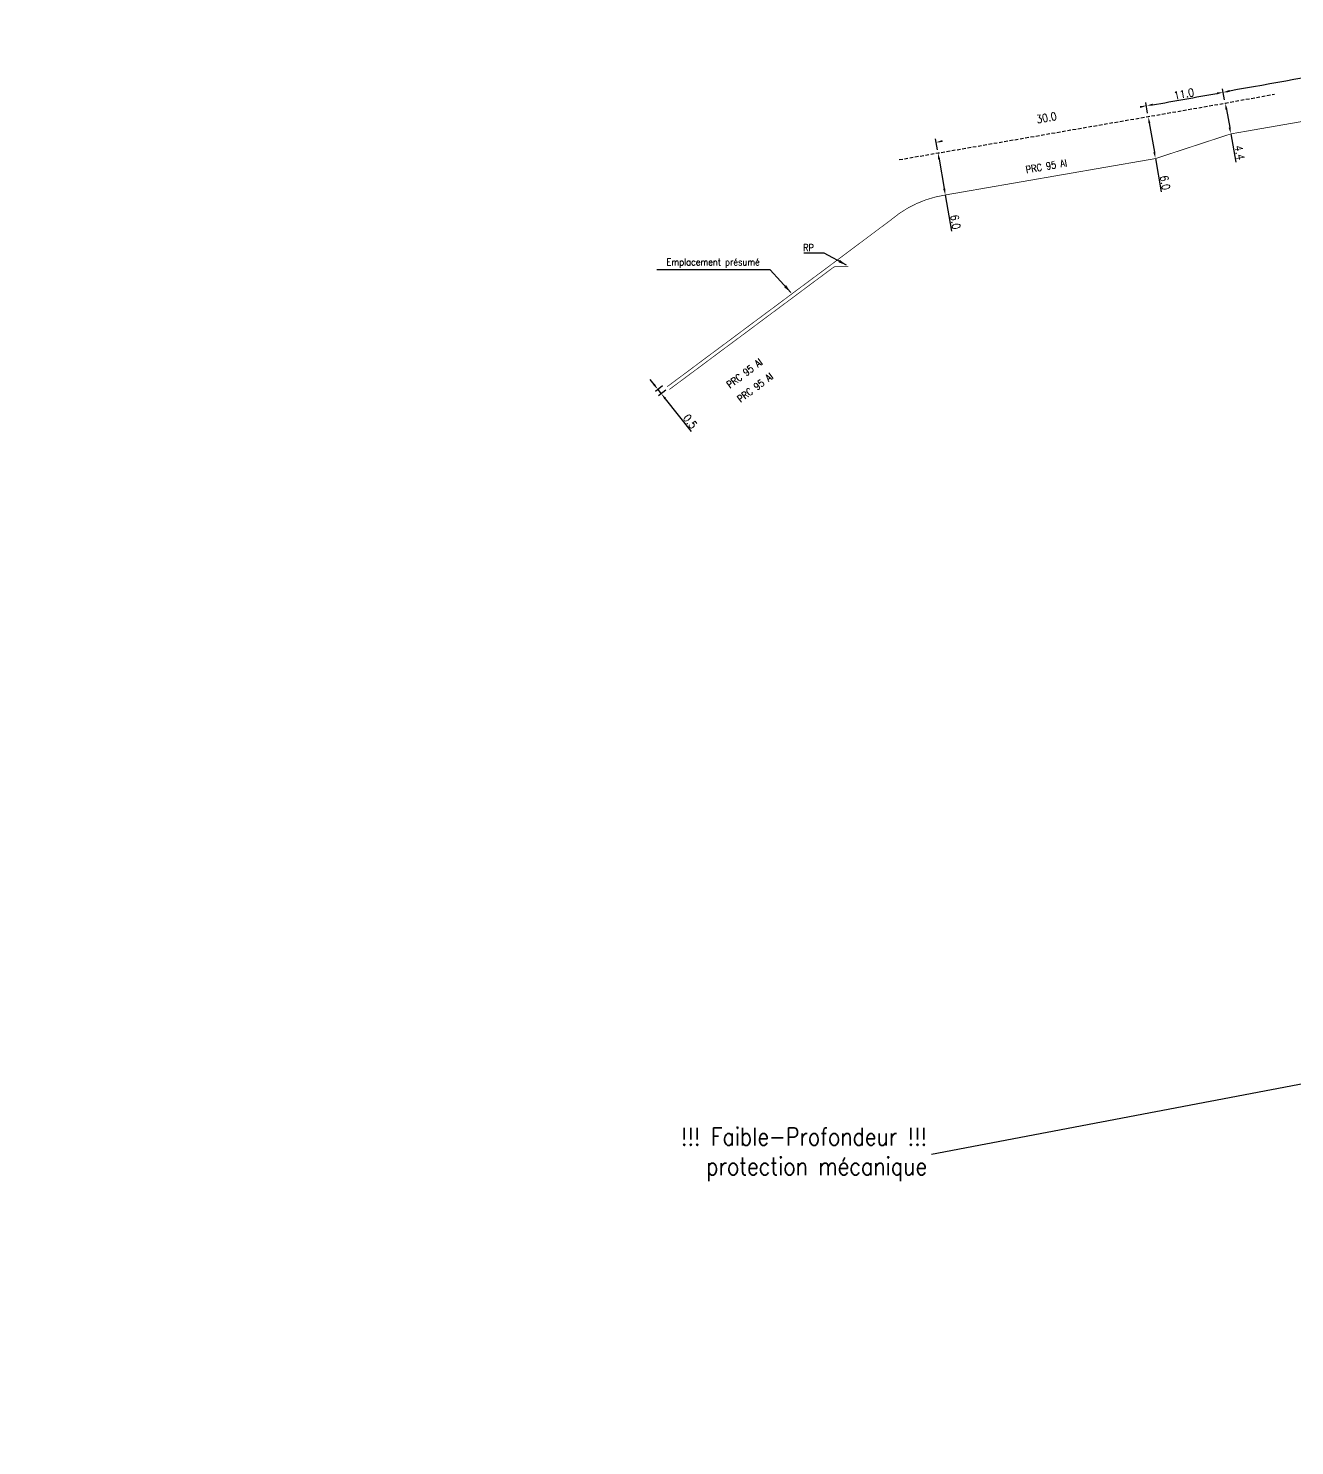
# Model space of a CAD drawing. Header units: millimetres. Extents: x 161438 to 162003, y 98011 to 98991.
# Drawn here: x 161720.7 to 161898.8, y 98190.6 to 98389.9 of the extents above; entities that cross this region are included whole.
import ezdxf
from ezdxf.enums import TextEntityAlignment as Align

# ---------------------------------------------------------------- set-up
doc = ezdxf.new("R2010")
doc.units = ezdxf.units.MM
doc.header["$PDMODE"] = 34
doc.linetypes.add('DASHED', pattern=[0.75, 0.5, -0.25])
doc.layers.get('Defpoints').update_dxf_attribs({"linetype": 'CONTINUOUS'})
doc.layers.add('M_120', color=5, linetype='M_ST_13')
doc.layers.add('M_420', color=7, linetype='CONTINUOUS')
doc.styles.get("Standard").update_dxf_attribs({"font": 'romans.shx', "width": 0.85})
doc.linetypes.add('M_ST_13', pattern='A,5,-0.3,["oo",Standard,S=1.5,R=0,X=0,Y=-0.5],-3', length=8.3)
doc.dimstyles.get("Standard").update_dxf_attribs({"dimtxt": 1.5, "dimasz": 1.2, "dimexe": 0.625, "dimexo": 0.625, "dimgap": 0.25, "dimtad": 1, "dimdec": 1, "dimzin": 0, "dimdsep": 46, "dimtxsty": 'Standard', "dimcen": -0.5, "dimadec": 0, "dimazin": 0, "dimtfac": 1, "dimtdec": 1, "dimtmove": 0, "dimatfit": 3, "dimfxl": 0, "dimtolj": 1, "dimtzin": 0, "dimarcsym": 0})

# ---------------------------------------------------------------- blocks, each defined once
blk = doc.blocks.new('*D1')
at = {"layer": 'Defpoints', "color": 0, "linetype": 'Continuous', "transparency": 16777216}
for p in [(161889.04, 98379.34), (161889.04, 98379.34), (161889.82, 98375.01)]:
    blk.add_point(p, dxfattribs=at)
at = {"layer": 'M_120', "color": 0, "linetype": 'Continuous', "lineweight": -2, "transparency": 16777216}
for p, q in [((161889.2, 98378.45), (161889.66, 98375.89)), ((161889.82, 98375.01), (161890.54, 98371.04))]:
    blk.add_line(p, q, dxfattribs=at)
at = {"layer": 'M_120', "color": 0, "linetype": 'Continuous', "transparency": 16777216}
for points in [[(161889.35, 98378.48), (161889.05, 98378.42), (161889.04, 98379.34)], [(161889.81, 98375.92), (161889.51, 98375.87), (161889.82, 98375.01)]]:
    blk.add_solid(points, dxfattribs=at)
at = {"layer": 'M_120', "color": 0, "linetype": 'Continuous', "transparency": 16777216, "insert": (161891.06, 98372.37), "char_height": 1.125, "attachment_point": 5, "rotation": 280.294}
blk.add_mtext('\\A1;4.4', dxfattribs=at)
blk = doc.blocks.new('*D2')
at = {"layer": 'Defpoints', "color": 0, "linetype": 'Continuous', "transparency": 16777216}
for p in [(161878.2, 98377.45), (161878.2, 98377.45), (161879.22, 98371.54)]:
    blk.add_point(p, dxfattribs=at)
at = {"layer": 'M_120', "color": 0, "linetype": 'Continuous', "lineweight": -2, "transparency": 16777216}
for p, q in [((161878.35, 98376.56), (161879.07, 98372.42)), ((161879.22, 98371.54), (161880.03, 98366.87))]:
    blk.add_line(p, q, dxfattribs=at)
at = {"layer": 'M_120', "color": 0, "linetype": 'Continuous', "transparency": 16777216}
for points in [[(161878.5, 98376.59), (161878.21, 98376.54), (161878.2, 98377.45)], [(161879.22, 98372.45), (161878.92, 98372.4), (161879.22, 98371.54)]]:
    blk.add_solid(points, dxfattribs=at)
at = {"layer": 'M_120', "color": 0, "linetype": 'Continuous', "transparency": 16777216, "insert": (161880.57, 98368.15), "char_height": 1.125, "attachment_point": 5, "rotation": 279.816}
blk.add_mtext('\\A1;6.0', dxfattribs=at)
blk = doc.blocks.new('*D3')
at = {"layer": 'Defpoints', "color": 0, "linetype": 'Continuous', "transparency": 16777216}
for p in [(161848.64, 98372.33), (161848.64, 98372.33), (161849.66, 98366.42)]:
    blk.add_point(p, dxfattribs=at)
at = {"layer": 'M_120', "color": 0, "linetype": 'Continuous', "lineweight": -2, "transparency": 16777216}
for p, q in [((161848.79, 98371.45), (161849.51, 98367.31)), ((161849.66, 98366.42), (161850.54, 98361.35))]:
    blk.add_line(p, q, dxfattribs=at)
at = {"layer": 'M_120', "color": 0, "linetype": 'Continuous', "transparency": 16777216}
for points in [[(161848.94, 98371.47), (161848.65, 98371.42), (161848.64, 98372.33)], [(161849.66, 98367.33), (161849.36, 98367.28), (161849.66, 98366.42)]]:
    blk.add_solid(points, dxfattribs=at)
at = {"layer": 'M_120', "color": 0, "linetype": 'Continuous', "transparency": 16777216, "insert": (161851.08, 98362.63), "char_height": 1.125, "attachment_point": 5, "rotation": 279.816}
blk.add_mtext('\\A1;6.0', dxfattribs=at)
blk = doc.blocks.new('*D13')
at = {"layer": 'Defpoints', "color": 0, "linetype": 'Continuous', "transparency": 16777216}
for p in [(161878.2, 98377.45), (161858.23, 98375.55), (161848.64, 98372.33), (161879.22, 98371.54), (161849.66, 98366.42)]:
    blk.add_point(p, dxfattribs=at)
at = {"layer": 'M_120', "color": 0, "linetype": 'Continuous', "lineweight": -2, "transparency": 16777216}
for p, q in [((161878.12, 98377.91), (161877.86, 98379.42)), ((161848.56, 98372.79), (161848.3, 98374.3))]:
    blk.add_line(p, q, dxfattribs=at)
blk.add_arc((-95854829778.48, 554019213723.25), 562250264199.43, 279.815993866964, 279.815993869837, dxfattribs=at)
at = {"layer": 'M_120', "color": 0, "linetype": 'Continuous', "transparency": 16777216}
for points in [[(161877.03, 98378.95), (161877.08, 98378.65), (161877.94, 98378.96)], [(161849.29, 98373.85), (161849.24, 98374.14), (161848.38, 98373.84)]]:
    blk.add_solid(points, dxfattribs=at)
at = {"layer": 'M_120', "color": 0, "linetype": 'Continuous', "transparency": 16777216, "insert": (161863.89, 98377.29), "char_height": 1.125, "attachment_point": 5, "rotation": 9.816}
blk.add_mtext('\\A1;30.0', dxfattribs=at)
blk = doc.blocks.new('*D14')
at = {"layer": 'Defpoints', "color": 0, "linetype": 'Continuous', "transparency": 16777216}
for p in [(161881.55, 98379.58), (161889.04, 98379.34), (161878.2, 98377.45), (161889.82, 98375.01), (161879.22, 98371.54)]:
    blk.add_point(p, dxfattribs=at)
at = {"layer": 'M_120', "color": 0, "linetype": 'Continuous', "lineweight": -2, "transparency": 16777216}
for p, q in [((161888.95, 98379.8), (161888.67, 98381.33)), ((161878.12, 98377.91), (161877.86, 98379.42))]:
    blk.add_line(p, q, dxfattribs=at)
blk.add_arc((161653.43, 99676.54), 1316.87, 279.85515, 280.25487, dxfattribs=at)
at = {"layer": 'M_120', "color": 0, "linetype": 'Continuous', "transparency": 16777216}
for points in [[(161878.85, 98378.96), (161878.8, 98379.26), (161877.94, 98378.96)], [(161887.85, 98380.86), (161887.9, 98380.57), (161888.76, 98380.87)]]:
    blk.add_solid(points, dxfattribs=at)
at = {"layer": 'M_120', "color": 0, "linetype": 'Continuous', "transparency": 16777216, "insert": (161883.22, 98380.64), "char_height": 1.125, "attachment_point": 5, "rotation": 10.055}
blk.add_mtext('\\A1;11.0', dxfattribs=at)
blk = doc.blocks.new('*D15')
at = {"layer": 'Defpoints', "color": 0, "linetype": 'Continuous', "transparency": 16777216}
for p in [(161936.93, 98389.85), (161933.61, 98388.49), (161926.87, 98386.49), (161938.02, 98383.11), (161927.6, 98381.94)]:
    blk.add_point(p, dxfattribs=at)
at = {"layer": 'M_120', "color": 0, "linetype": 'Continuous', "lineweight": -2, "transparency": 16777216}
blk.add_line((161926.79, 98386.95), (161926.65, 98387.84), dxfattribs=at)
blk.add_arc((-87300231585.51, 541227400772.2), 548222903164.53, 279.162931790814, 279.16293179172, dxfattribs=at)
at = {"layer": 'M_120', "color": 0, "linetype": 'Continuous', "transparency": 16777216}
for points in [[(161936.15, 98389.05), (161936.19, 98388.75), (161937.06, 98389.05)], [(161927.63, 98387.37), (161927.59, 98387.67), (161926.72, 98387.38)]]:
    blk.add_solid(points, dxfattribs=at)
at = {"layer": 'M_120', "color": 0, "linetype": 'Continuous', "transparency": 16777216, "insert": (161931.77, 98388.95), "char_height": 1.125, "attachment_point": 5, "rotation": 9.1629}
blk.add_mtext('\\A1;11', dxfattribs=at)
blk = doc.blocks.new('*D16')
at = {"layer": 'Defpoints', "color": 0, "linetype": 'Continuous', "transparency": 16777216}
for p in [(161914.05, 98385.29), (161926.87, 98386.49), (161927.6, 98381.94), (161889.04, 98379.34), (161889.82, 98375.01)]:
    blk.add_point(p, dxfattribs=at)
at = {"layer": 'M_120', "color": 0, "linetype": 'Continuous', "lineweight": -2, "transparency": 16777216}
for p, q in [((161926.79, 98386.95), (161926.65, 98387.84)), ((161888.95, 98379.8), (161888.67, 98381.33))]:
    blk.add_line(p, q, dxfattribs=at)
blk.add_arc((162237.42, 96461.16), 1951.11, 99.18936, 100.2676, dxfattribs=at)
at = {"layer": 'M_120', "color": 0, "linetype": 'Continuous', "transparency": 16777216}
for points in [[(161925.81, 98387.38), (161925.86, 98387.09), (161926.72, 98387.38)], [(161889.67, 98380.88), (161889.62, 98381.18), (161888.76, 98380.87)]]:
    blk.add_solid(points, dxfattribs=at)
at = {"layer": 'M_120', "color": 0, "linetype": 'Continuous', "transparency": 16777216, "insert": (161907.6, 98384.96), "char_height": 1.125, "attachment_point": 5, "rotation": 9.7285}
blk.add_mtext('\\A1;38.5', dxfattribs=at)
blk = doc.blocks.new('*D22')
at = {"layer": 'Defpoints', "color": 0, "linetype": 'Continuous', "transparency": 16777216}
for p in [(161810.25, 98339.86), (161810.72, 98339.27), (161809.25, 98339.07)]:
    blk.add_point(p, dxfattribs=at)
at = {"layer": 'M_120', "color": 0, "linetype": 'Continuous', "lineweight": -2, "transparency": 16777216}
for p, q in [((161808.7, 98339.77), (161808.14, 98340.48)), ((161809.89, 98339.57), (161808.89, 98338.78)), ((161809.25, 98339.07), (161809.72, 98338.48)), ((161810.35, 98338.98), (161809.35, 98338.19)), ((161810.28, 98337.77), (161813.92, 98333.17))]:
    blk.add_line(p, q, dxfattribs=at)
at = {"layer": 'M_120', "color": 0, "linetype": 'Continuous', "transparency": 16777216}
for points in [[(161808.81, 98339.87), (161808.58, 98339.68), (161809.25, 98339.07)], [(161810.4, 98337.87), (161810.16, 98337.68), (161809.72, 98338.48)]]:
    blk.add_solid(points, dxfattribs=at)
at = {"layer": 'M_120', "color": 0, "linetype": 'Continuous', "transparency": 16777216, "insert": (161813.77, 98334.57), "char_height": 1.125, "attachment_point": 5, "rotation": 308.336}
blk.add_mtext('\\A1;0.5', dxfattribs=at)

msp = doc.modelspace()

# ---------------------------------------------------------------- linework, layer by layer
at = {"layer": 'M_120', "const_width": 0.1}
msp.add_lwpolyline([(161810.56, 98339.47), (161834.69, 98357.43), (161842.01, 98362.91, -0.139269), (161849.66, 98366.42), (161849.66, 98366.42), (161879.22, 98371.54), (161889.82, 98375.01), (161925.43, 98381.21)], format="xyb", dxfattribs=at)
at = {"layer": 'M_120', "linetype": 'DASHED', "flags": 128}
msp.add_lwpolyline([(161843.18, 98371.39), (161848.64, 98372.33), (161863.73, 98374.94), (161878.2, 98377.45), (161889.04, 98379.34), (161895.97, 98380.61)], dxfattribs=at)
at = {"layer": 'M_120', "const_width": 0.1, "flags": 128}
msp.add_lwpolyline([(161810.86, 98339.07), (161833.91, 98356.23, -0.156965), (161834.2, 98356.33), (161836.04, 98356.36)], format="xyb", dxfattribs=at)

# ---------------------------------------------------------------- texts
at = {"layer": 'M_120', "width": 0.85}
for rotation, p in [(9.816, (161863.87, 98370.46)), (36.6718, (161821.43, 98341.34)), (36.6718, (161822.93, 98339.34))]:
    msp.add_text('PRC 95 Al', height=1, rotation=rotation, dxfattribs=at).set_placement(p, align=Align.MIDDLE)
at = {"layer": 'M_120', "linetype": 'Continuous', "char_height": 1, "attachment_point": 6}
for s, insert in [('RP', (161831.19, 98359)), ('Emplacement présumé', (161823.57, 98356.83))]:
    msp.add_mtext(s, dxfattribs=dict(at, insert=insert))
at = {"layer": 'M_420', "insert": (161847.1, 98231.51), "char_height": 2.5, "attachment_point": 6}
msp.add_mtext('!!! Faible-Profondeur !!!\\Pprotection mécanique', dxfattribs=at)

# ---------------------------------------------------------------- dimensions: what is measured, and where the dimension line sits
at = {"layer": 'M_120', "linetype": 'Continuous'}
dim = msp.add_angular_dim_2l(base=(161933.61, 98388.49), line1=((161926.87, 98386.49), (161927.6, 98381.94)), line2=((161936.93, 98389.85), (161938.02, 98383.11)), text='11', dimstyle='Standard', override={"dimscale": 0.75}, dxfattribs=at)
dim.commit()
dim.dimension.update_dxf_attribs({"geometry": '*D15', "text_midpoint": (161931.77, 98388.95)})
for base, line1, line2, text, picture, middle in [((161914.05, 98385.29), ((161926.87, 98386.49), (161927.6, 98381.94)), ((161889.04, 98379.34), (161889.82, 98375.01)), '38.5', '*D16', (161907.72, 98384.22)), ((161881.55, 98379.58), ((161889.04, 98379.34), (161889.82, 98375.01)), ((161878.2, 98377.45), (161879.22, 98371.54)), '11.0', '*D14', (161883.35, 98379.9)), ((161858.23, 98375.55), ((161878.2, 98377.45), (161879.22, 98371.54)), ((161848.64, 98372.33), (161849.66, 98366.42)), '30.0', '*D13', (161864.02, 98376.55))]:
    dim = msp.add_angular_dim_2l(base=base, line1=line1, line2=line2, text=text, dimstyle='Standard', override={"dimscale": 0.75}, dxfattribs=at)
    dim.commit()
    dim.dimension.update_dxf_attribs({"geometry": picture, "text_midpoint": middle, "dimtype": 162})
for base, p1, p2, angle, picture, middle in [((161889.04, 98379.34), (161889.82, 98375.01), (161889.04, 98379.34), 280.294, '*D1', (161890.33, 98372.24)), ((161878.2, 98377.45), (161879.22, 98371.54), (161878.2, 98377.45), 279.816, '*D2', (161879.83, 98368.02)), ((161848.64, 98372.33), (161849.66, 98366.42), (161848.64, 98372.33), 279.816, '*D3', (161850.34, 98362.5))]:
    dim = msp.add_linear_dim(base=base, p1=p1, p2=p2, angle=angle, dimstyle='Standard', override={"dimscale": 0.75}, dxfattribs=at)
    dim.commit()
    dim.dimension.update_dxf_attribs({"geometry": picture, "text_midpoint": middle, "dimtype": 160})
dim = msp.add_linear_dim(base=(161809.25, 98339.07), p1=(161810.72, 98339.27), p2=(161810.25, 98339.86), angle=308.336, text='0.5', dimstyle='Standard', override={"dimscale": 0.75}, dxfattribs=at)
dim.commit()
dim.dimension.update_dxf_attribs({"geometry": '*D22', "text_midpoint": (161813.18, 98334.1), "dimtype": 160})

# ---------------------------------------------------------------- leaders
at = {"layer": 'M_120', "linetype": 'Continuous', "annotation_type": 0, "has_hookline": 1, "hookline_direction": 1}
for points, text_width in [([(161835.79, 98356.55), (161832.64, 98358.25), (161831.44, 98358.25)], 1.42), ([(161827.94, 98352.71), (161825.02, 98355.91), (161823.82, 98355.91)], 14.49)]:
    msp.add_leader(points, dimstyle='Standard', dxfattribs=dict(at, text_width=text_width))
at = {"layer": 'M_420', "annotation_type": 0, "has_hookline": 1, "hookline_direction": 1, "text_width": 38.65}
msp.add_leader([(161936.81, 98248.41), (161847.73, 98231.51)], dimstyle='Standard', override={"dimasz": 2.5, "dimgap": -0.63, "dimtad": 0}, dxfattribs=at)

doc.saveas('drawing.dxf')
